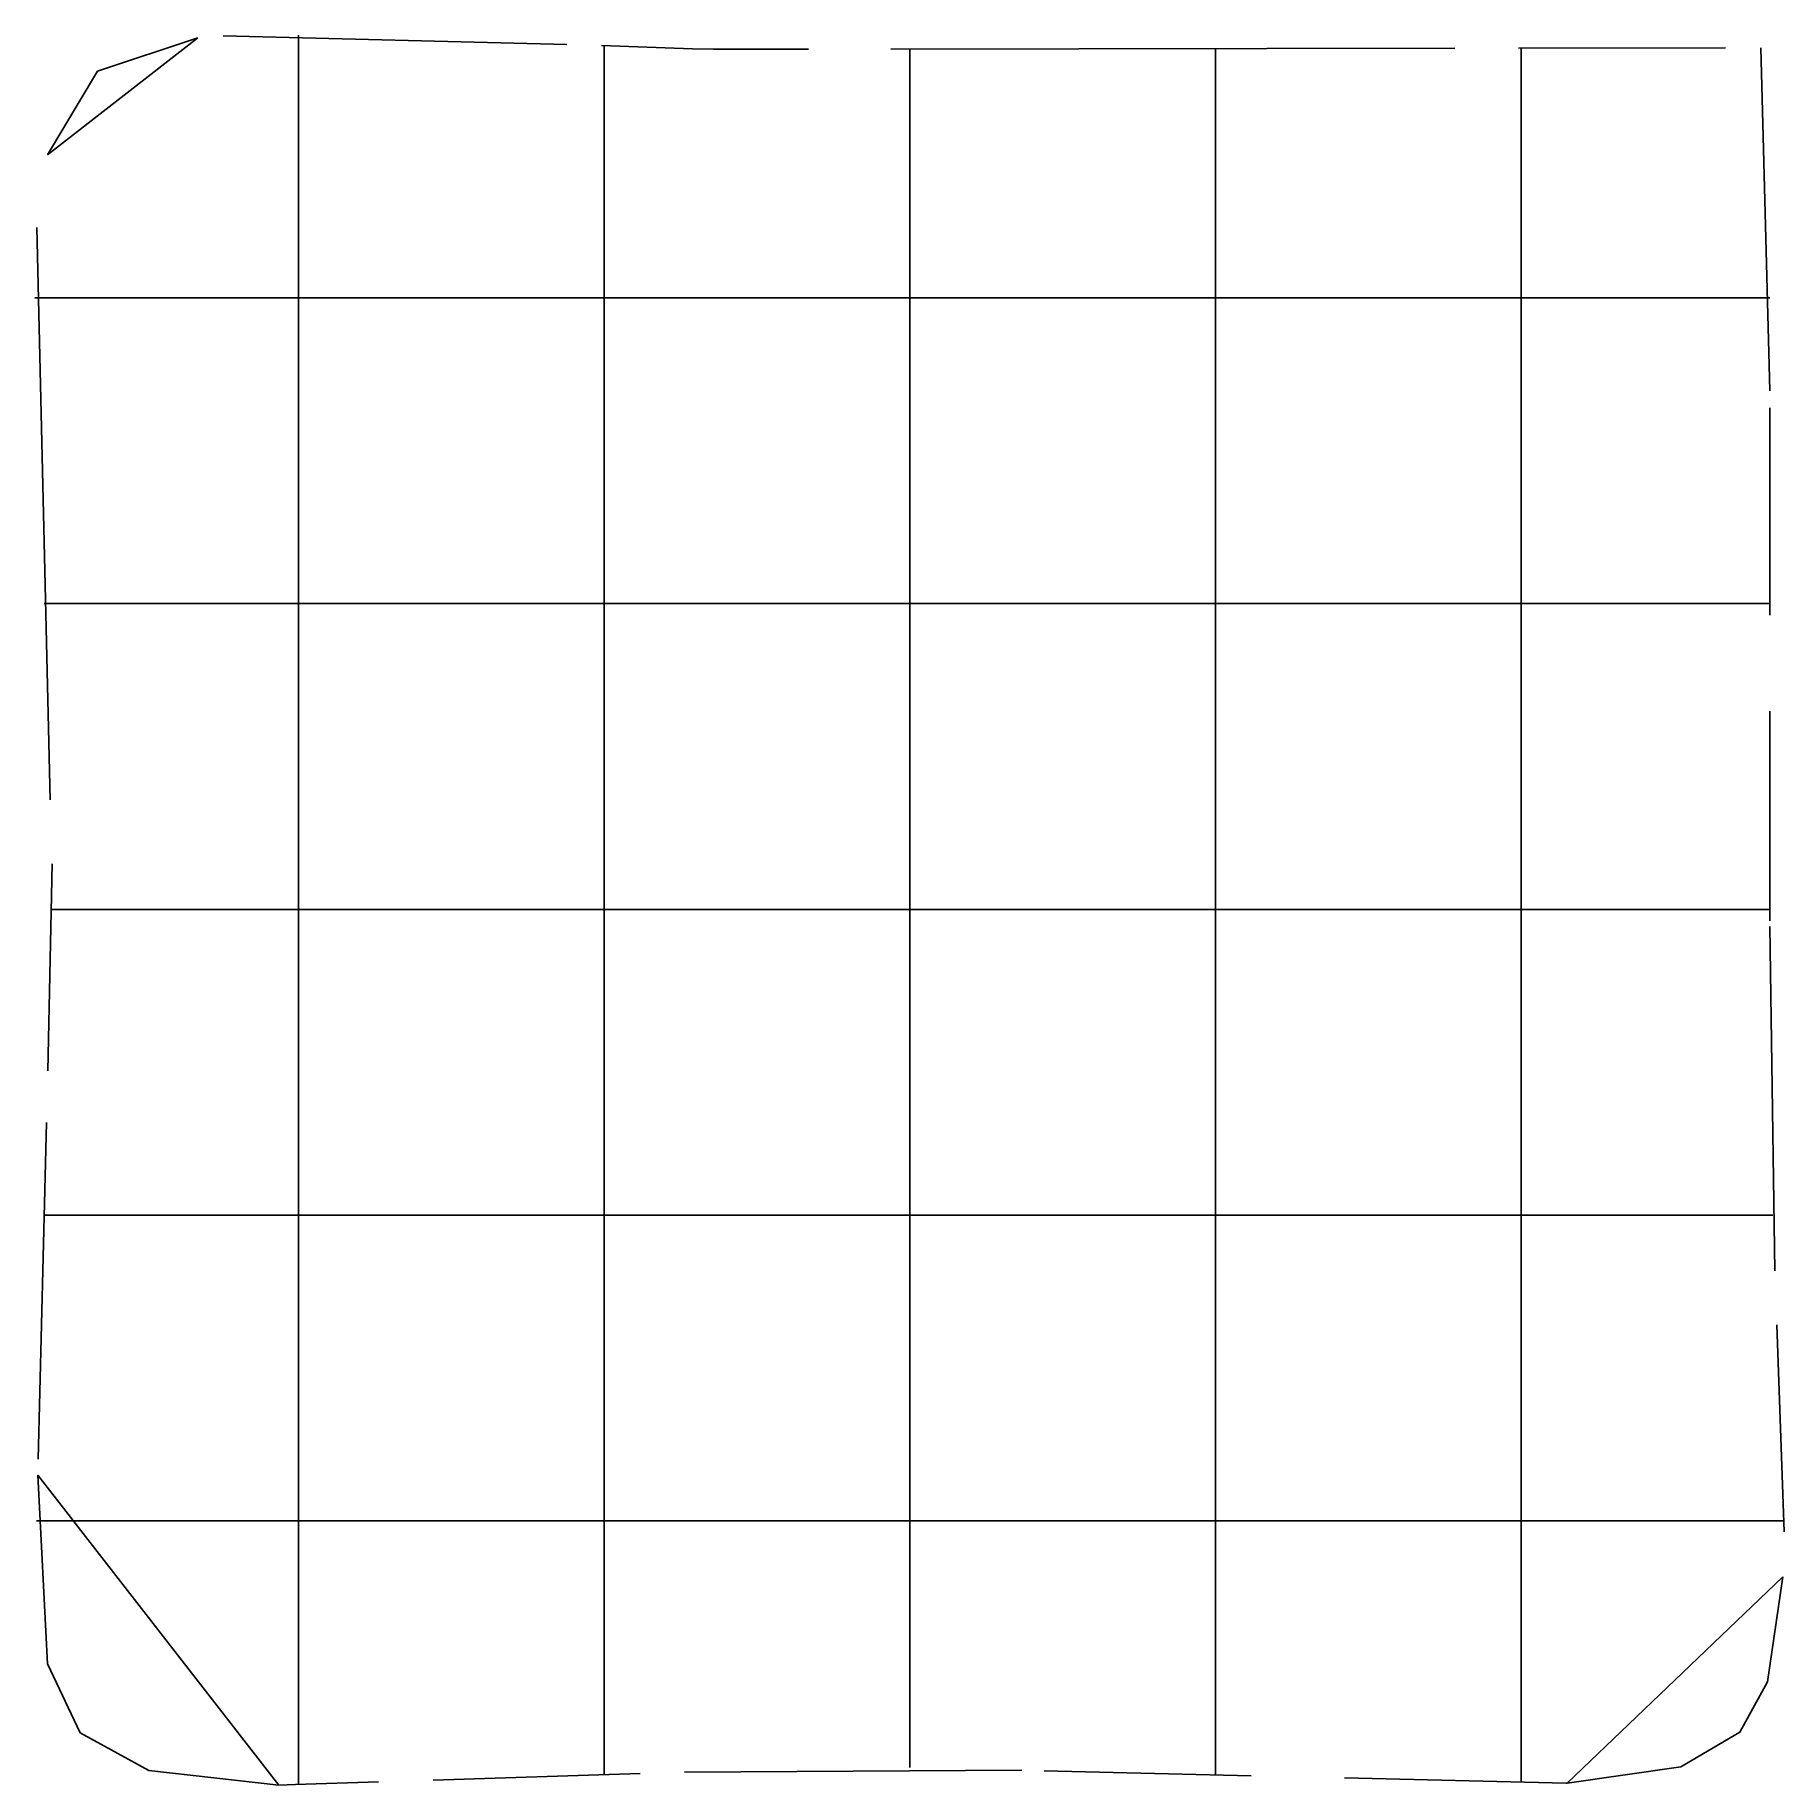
# Model space of a CAD drawing. Extents: x 0.4 to 14.7, y 0.4 to 14.7.
import ezdxf

# ---------------------------------------------------------------- set-up
doc = ezdxf.new("R2010")
doc.units = 0

msp = doc.modelspace()

# ---------------------------------------------------------------- linework, layer by layer
for p, q in [((2.592849, 14.295437), (2.592849, 14.742)), ((1.768541, 14.718467), (0.540015, 13.761365)), ((0.950426, 14.446811), (1.768541, 14.718467)), ((1.977325, 14.734523), (4.78734, 14.665258)), ((4.78734, 14.665258), (4.787462, 14.665254)), ((4.787462, 14.665254), (4.787629, 14.665248)), ((5.071457, 14.655379), (5.816443, 14.629802)), ((5.092849, 14.188054), (5.092849, 14.655)), ((5.816443, 14.629802), (5.987203, 14.625169)), ((5.987203, 14.625169), (6.764932, 14.626292)), ((7.438198, 14.627265), (12.049326, 14.633925)), ((7.592849, 14.287333), (7.592849, 14.628)), ((10.092849, 14.158099), (10.092849, 14.631)), ((12.048297, 14.633924), (12.048297, 14.633924)), ((12.571806, 14.63468), (14.264924, 14.637126)), ((12.592849, 14.163102), (12.592849, 14.635)), ((14.553924, 14.637543), (14.626189, 11.830945)), ((0.540015, 13.761365), (0.950426, 14.446811)), ((2.592849, 13.938025), (2.592849, 14.295437)), ((5.092849, 13.909606), (5.092849, 14.188054)), ((7.592849, 14.021112), (7.592849, 14.287333)), ((10.092849, 13.900294), (10.092849, 14.158099)), ((12.592849, 13.901886), (12.592849, 14.163102)), ((2.592849, 13.879218), (2.592849, 13.938025)), ((5.092849, 13.833224), (5.092849, 13.909606)), ((7.592849, 13.817762), (7.592849, 14.021112)), ((10.092849, 13.819506), (10.092849, 13.900294)), ((12.592849, 13.82182), (12.592849, 13.901886)), ((2.592849, 13.584984), (2.592849, 13.879218)), ((5.092849, 13.451315), (5.092849, 13.833224)), ((7.592849, 13.410857), (7.592849, 13.817762)), ((10.092849, 13.415565), (10.092849, 13.819506)), ((12.592849, 13.421491), (12.592849, 13.82182)), ((2.592849, 13.146561), (2.592849, 13.584984)), ((5.092849, 13.109942), (5.092849, 13.451315)), ((7.592849, 13.098019), (7.592849, 13.410857)), ((10.092849, 13.099723), (10.092849, 13.415565)), ((12.592849, 13.101426), (12.592849, 13.421491)), ((0.563354, 8.487727), (0.454386, 13.167572)), ((2.592849, 13.019245), (2.592849, 13.146561)), ((5.092849, 12.9822), (5.092849, 13.109942)), ((7.592849, 12.970703), (7.592849, 13.098019)), ((10.092849, 12.971981), (10.092849, 13.099723)), ((12.592849, 12.973684), (12.592849, 13.101426)), ((2.592849, 12.207335), (2.592849, 13.019245)), ((5.092849, 12.17029), (5.092849, 12.9822)), ((7.592849, 12.158794), (7.592849, 12.970703)), ((10.092849, 12.160071), (10.092849, 12.971981)), ((12.592849, 12.161774), (12.592849, 12.973684)), ((0.438, 12.592238), (0.883445, 12.592238)), ((0.438, 12.592238), (0.883445, 12.592238)), ((0.883445, 12.592238), (1.245623, 12.592238)), ((1.245623, 12.592238), (1.303336, 12.592238)), ((1.303336, 12.592238), (1.591902, 12.592238)), ((1.591902, 12.592238), (2.035884, 12.592238)), ((2.035884, 12.592238), (2.163626, 12.592238)), ((2.163626, 12.592238), (2.975535, 12.592238)), ((2.975535, 12.592238), (3.691376, 12.592238)), ((3.691376, 12.592238), (3.865656, 12.592238)), ((3.865656, 12.592238), (3.900512, 12.592238)), ((3.900512, 12.592238), (4.369272, 12.592238)), ((4.369272, 12.592238), (4.891725, 12.592238)), ((4.891725, 12.592238), (5.046, 12.592238)), ((5.046, 12.592238), (5.14, 12.592238)), ((5.14, 12.592238), (5.286113, 12.592238)), ((5.286113, 12.592238), (5.8035, 12.592238)), ((5.8035, 12.592238), (6.284326, 12.592238)), ((6.284326, 12.592238), (6.319182, 12.592238)), ((6.319182, 12.592238), (6.493462, 12.592238)), ((6.493462, 12.592238), (7.206206, 12.592238)), ((7.206206, 12.592238), (8.018116, 12.592238)), ((8.018116, 12.592238), (8.145858, 12.592238)), ((8.145858, 12.592238), (8.737851, 12.592238)), ((8.737851, 12.592238), (8.912131, 12.592238)), ((8.912131, 12.592238), (8.946987, 12.592238)), ((8.946987, 12.592238), (9.535884, 12.592238)), ((9.535884, 12.592238), (10.347794, 12.592238)), ((10.347794, 12.592238), (11.15652, 12.592238)), ((11.15652, 12.592238), (11.3308, 12.592238)), ((11.3308, 12.592238), (11.365656, 12.592238)), ((11.365656, 12.592238), (11.737819, 12.592238)), ((11.737819, 12.592238), (12.376529, 12.592238)), ((12.376529, 12.592238), (13.188439, 12.592238)), ((13.188439, 12.592238), (13.465549, 12.592238)), ((13.465549, 12.592238), (13.547412, 12.592238)), ((13.547412, 12.592238), (13.898876, 12.592238)), ((13.898876, 12.592238), (14.151586, 12.592238)), ((14.151586, 12.592238), (14.626, 12.592238)), ((2.592849, 11.493043), (2.592849, 12.207335)), ((5.092849, 11.482934), (5.092849, 12.17029)), ((7.592849, 11.479797), (7.592849, 12.158794)), ((10.092849, 11.480146), (10.092849, 12.160071)), ((12.592849, 11.480611), (12.592849, 12.161774)), ((14.626188, 11.692945), (14.626169, 9.998945)), ((2.592849, 11.318646), (2.592849, 11.493043)), ((5.092849, 11.308654), (5.092849, 11.482934)), ((7.592849, 11.305401), (7.592849, 11.479797)), ((10.092849, 11.305866), (10.092849, 11.480146)), ((12.592849, 11.306331), (12.592849, 11.480611)), ((2.592849, 11.283907), (2.592849, 11.318646)), ((5.092849, 11.273798), (5.092849, 11.308654)), ((7.592849, 11.270661), (7.592849, 11.305401)), ((10.092849, 11.27101), (10.092849, 11.305866)), ((12.592849, 11.271475), (12.592849, 11.306331)), ((2.592849, 10.807669), (2.592849, 11.283907)), ((5.092849, 10.689521), (5.092849, 11.273798)), ((7.592849, 10.644034), (7.592849, 11.270661)), ((10.092849, 10.651985), (10.092849, 11.27101)), ((12.592849, 10.659217), (12.592849, 11.271475)), ((2.592849, 10.288059), (2.592849, 10.807669)), ((5.092849, 10.227813), (5.092849, 10.689521)), ((7.592849, 10.208008), (7.592849, 10.644034)), ((10.092849, 10.211353), (10.092849, 10.651985)), ((12.592849, 10.655903), (12.592849, 10.659217)), ((12.592849, 10.213019), (12.592849, 10.655903)), ((2.592849, 10.139), (2.592849, 10.288059)), ((5.092849, 10.139), (5.092849, 10.227813)), ((7.592849, 10.139), (7.592849, 10.208008)), ((10.092849, 10.139), (10.092849, 10.211353)), ((12.592849, 10.139), (12.592849, 10.213019)), ((0.514, 10.092238), (0.977059, 10.092238)), ((0.514, 10.092238), (0.977059, 10.092238)), ((0.977059, 10.092238), (1.269518, 10.092238)), ((1.269518, 10.092238), (1.342862, 10.092238)), ((1.342862, 10.092238), (1.709586, 10.092238)), ((1.709586, 10.092238), (2.068245, 10.092238)), ((2.068245, 10.092238), (2.195987, 10.092238)), ((2.195987, 10.092238), (3.007897, 10.092238)), ((2.592849, 10.045), (2.592849, 10.139)), ((2.592849, 9.894285), (2.592849, 10.045)), ((3.007897, 10.092238), (3.700207, 10.092238)), ((3.700207, 10.092238), (3.874487, 10.092238)), ((3.874487, 10.092238), (3.909343, 10.092238)), ((3.909343, 10.092238), (4.470689, 10.092238)), ((4.470689, 10.092238), (4.945059, 10.092238)), ((4.945059, 10.092238), (5.046, 10.092238)), ((5.046, 10.092238), (5.14, 10.092238)), ((5.092849, 10.045), (5.092849, 10.139)), ((5.092849, 9.835751), (5.092849, 10.045)), ((5.14, 10.092238), (5.338317, 10.092238)), ((5.338317, 10.092238), (5.88755, 10.092238)), ((5.88755, 10.092238), (6.293156, 10.092238)), ((6.293156, 10.092238), (6.328012, 10.092238)), ((6.328012, 10.092238), (6.502292, 10.092238)), ((6.502292, 10.092238), (7.238568, 10.092238)), ((7.238568, 10.092238), (8.050477, 10.092238)), ((7.592849, 10.045), (7.592849, 10.139)), ((7.592849, 9.818294), (7.592849, 10.045)), ((8.050477, 10.092238), (8.178219, 10.092238)), ((8.178219, 10.092238), (8.746681, 10.092238)), ((8.746681, 10.092238), (8.920961, 10.092238)), ((8.920961, 10.092238), (9.440503, 10.092238)), ((9.440503, 10.092238), (9.568245, 10.092238)), ((9.568245, 10.092238), (10.380155, 10.092238)), ((10.092849, 10.045), (10.092849, 10.139)), ((10.092849, 9.820088), (10.092849, 10.045)), ((10.380155, 10.092238), (11.165351, 10.092238)), ((11.165351, 10.092238), (11.339631, 10.092238)), ((11.339631, 10.092238), (11.374487, 10.092238)), ((11.374487, 10.092238), (11.770181, 10.092238)), ((11.770181, 10.092238), (12.40889, 10.092238)), ((12.40889, 10.092238), (13.2208, 10.092238)), ((12.592849, 10.045), (12.592849, 10.139)), ((12.592849, 9.822668), (12.592849, 10.045)), ((13.2208, 10.092238), (13.486288, 10.092238)), ((13.486288, 10.092238), (13.56815, 10.092238)), ((13.56815, 10.092238), (14.019868, 10.092238)), ((14.019868, 10.092238), (14.283333, 10.092238)), ((14.283333, 10.092238), (14.626, 10.092238)), ((2.592849, 9.375409), (2.592849, 9.894285)), ((5.092849, 9.283122), (5.092849, 9.835751)), ((7.592849, 9.258294), (7.592849, 9.818294)), ((10.092849, 9.261377), (10.092849, 9.820088)), ((12.592849, 9.264882), (12.592849, 9.822668)), ((2.592849, 8.899977), (2.592849, 9.375409)), ((5.092849, 8.889985), (5.092849, 9.283122)), ((7.592849, 8.886732), (7.592849, 9.258294)), ((10.092849, 8.887197), (10.092849, 9.261377)), ((12.592849, 8.887661), (12.592849, 9.264882)), ((14.62616, 9.213919), (14.626141, 7.498945)), ((2.592849, 8.865237), (2.592849, 8.899977)), ((5.092849, 8.855129), (5.092849, 8.889985)), ((7.592849, 8.851992), (7.592849, 8.886732)), ((10.092849, 8.852341), (10.092849, 8.887197)), ((12.592849, 8.852805), (12.592849, 8.887661)), ((2.592849, 8.690841), (2.592849, 8.865237)), ((5.092849, 8.680849), (5.092849, 8.855129)), ((7.592849, 8.677596), (7.592849, 8.851992)), ((10.092849, 8.678061), (10.092849, 8.852341)), ((12.592849, 8.678525), (12.592849, 8.852805)), ((2.592849, 7.976239), (2.592849, 8.690841)), ((5.092849, 7.939619), (5.092849, 8.680849)), ((7.592849, 7.927697), (7.592849, 8.677596)), ((10.092849, 7.9294), (10.092849, 8.678061)), ((12.592849, 7.931103), (12.592849, 8.678525)), ((0.543237, 6.270521), (0.579386, 7.963972)), ((2.592849, 7.164329), (2.592849, 7.976239)), ((5.092849, 7.12771), (5.092849, 7.939619)), ((7.592849, 7.115787), (7.592849, 7.927697)), ((10.092849, 7.11749), (10.092849, 7.9294)), ((12.592849, 7.119194), (12.592849, 7.931103)), ((0.576, 7.592238), (1.178191, 7.592238)), ((0.576, 7.592238), (1.178191, 7.592238)), ((1.178191, 7.592238), (1.378732, 7.592238)), ((1.378732, 7.592238), (1.803269, 7.592238)), ((1.803269, 7.592238), (2.095071, 7.592238)), ((2.095071, 7.592238), (2.222387, 7.592238)), ((2.222387, 7.592238), (3.034297, 7.592238)), ((3.034297, 7.592238), (3.70741, 7.592238)), ((3.70741, 7.592238), (3.881806, 7.592238)), ((3.881806, 7.592238), (3.916546, 7.592238)), ((3.916546, 7.592238), (4.570071, 7.592238)), ((4.570071, 7.592238), (4.988842, 7.592238)), ((4.988842, 7.592238), (5.046, 7.592238)), ((5.046, 7.592238), (5.14, 7.592238)), ((5.14, 7.592238), (5.37861, 7.592238)), ((5.37861, 7.592238), (5.943006, 7.592238)), ((5.943006, 7.592238), (6.300476, 7.592238)), ((6.300476, 7.592238), (6.335215, 7.592238)), ((6.335215, 7.592238), (6.509612, 7.592238)), ((6.509612, 7.592238), (7.265394, 7.592238)), ((7.265394, 7.592238), (8.077303, 7.592238)), ((8.077303, 7.592238), (8.204619, 7.592238)), ((8.204619, 7.592238), (8.753885, 7.592238)), ((8.753885, 7.592238), (8.928281, 7.592238)), ((8.928281, 7.592238), (9.467329, 7.592238)), ((9.467329, 7.592238), (9.594645, 7.592238)), ((9.594645, 7.592238), (10.406555, 7.592238)), ((10.406555, 7.592238), (11.172554, 7.592238)), ((11.172554, 7.592238), (11.34695, 7.592238)), ((11.34695, 7.592238), (11.38169, 7.592238)), ((11.38169, 7.592238), (11.716567, 7.592238)), ((11.716567, 7.592238), (12.28575, 7.592238)), ((12.28575, 7.592238), (12.546, 7.592238)), ((12.546, 7.592238), (12.64, 7.592238)), ((12.64, 7.592238), (12.672772, 7.592238)), ((12.672772, 7.592238), (12.776351, 7.592238)), ((12.776351, 7.592238), (13.503479, 7.592238)), ((13.503479, 7.592238), (13.585069, 7.592238)), ((13.585069, 7.592238), (13.898876, 7.592238)), ((13.898876, 7.592238), (14.151586, 7.592238)), ((14.151586, 7.592238), (14.626, 7.592238)), ((14.626141, 7.452945), (14.66732, 4.635419)), ((2.592849, 7.037013), (2.592849, 7.164329)), ((2.592849, 6.446568), (2.592849, 7.037013)), ((5.092849, 6.999968), (5.092849, 7.12771)), ((7.592849, 6.988471), (7.592849, 7.115787)), ((10.092849, 6.989748), (10.092849, 7.11749)), ((12.592849, 6.991452), (12.592849, 7.119194)), ((5.092849, 6.43646), (5.092849, 6.999968)), ((7.592849, 6.433323), (7.592849, 6.988471)), ((10.092849, 6.433671), (10.092849, 6.989748)), ((12.592849, 6.434136), (12.592849, 6.991452)), ((2.592849, 6.272172), (2.592849, 6.446568)), ((5.092849, 6.26218), (5.092849, 6.43646)), ((7.592849, 6.258927), (7.592849, 6.433323)), ((10.092849, 6.259391), (10.092849, 6.433671)), ((12.592849, 6.259856), (12.592849, 6.434136)), ((2.592849, 6.237432), (2.592849, 6.272172)), ((2.592849, 5.646987), (2.592849, 6.237432)), ((5.092849, 5.737684), (5.092849, 6.26218)), ((7.592849, 5.725761), (7.592849, 6.258927)), ((10.092849, 5.727465), (10.092849, 6.259391)), ((12.592849, 5.729168), (12.592849, 6.259856)), ((0.46321, 3.09553), (0.532642, 5.850155)), ((5.092849, 5.609942), (5.092849, 5.737684)), ((7.592849, 5.601426), (7.592849, 5.725761)), ((10.092849, 5.599723), (10.092849, 5.727465)), ((12.592849, 5.601426), (12.592849, 5.729168)), ((2.592849, 4.835077), (2.592849, 5.646987)), ((5.092849, 4.798032), (5.092849, 5.609942)), ((7.592849, 5.598445), (7.592849, 5.601426)), ((7.592849, 4.786535), (7.592849, 5.598445)), ((10.092849, 4.787813), (10.092849, 5.599723)), ((12.592849, 4.789516), (12.592849, 5.601426)), ((0.513, 5.092238), (1.132162, 5.092238)), ((0.513, 5.092238), (1.132162, 5.092238)), ((1.132162, 5.092238), (1.342618, 5.092238)), ((1.342618, 5.092238), (1.709586, 5.092238)), ((1.709586, 5.092238), (2.068245, 5.092238)), ((2.068245, 5.092238), (2.195561, 5.092238)), ((2.195561, 5.092238), (3.007471, 5.092238)), ((3.007471, 5.092238), (3.70009, 5.092238)), ((3.70009, 5.092238), (3.874487, 5.092238)), ((3.874487, 5.092238), (3.909226, 5.092238)), ((3.909226, 5.092238), (4.470162, 5.092238)), ((4.470162, 5.092238), (4.944196, 5.092238)), ((4.944196, 5.092238), (5.046, 5.092238)), ((5.046, 5.092238), (5.14, 5.092238)), ((5.14, 5.092238), (5.336968, 5.092238)), ((5.336968, 5.092238), (5.885562, 5.092238)), ((5.885562, 5.092238), (5.887145, 5.092238)), ((5.887145, 5.092238), (6.293156, 5.092238)), ((6.293156, 5.092238), (6.327896, 5.092238)), ((6.327896, 5.092238), (6.502292, 5.092238)), ((6.502292, 5.092238), (7.238568, 5.092238)), ((7.238568, 5.092238), (8.050477, 5.092238)), ((8.050477, 5.092238), (8.177794, 5.092238)), ((8.177794, 5.092238), (8.746565, 5.092238)), ((8.746565, 5.092238), (8.753568, 5.092238)), ((8.753568, 5.092238), (8.920961, 5.092238)), ((8.920961, 5.092238), (9.440503, 5.092238)), ((9.440503, 5.092238), (9.567819, 5.092238)), ((9.567819, 5.092238), (10.379729, 5.092238)), ((10.379729, 5.092238), (11.165234, 5.092238)), ((11.165234, 5.092238), (11.339631, 5.092238)), ((11.339631, 5.092238), (11.37437, 5.092238)), ((11.37437, 5.092238), (11.769755, 5.092238)), ((11.769755, 5.092238), (12.40889, 5.092238)), ((12.40889, 5.092238), (13.2208, 5.092238)), ((13.2208, 5.092238), (13.512607, 5.092238)), ((13.512607, 5.092238), (13.589664, 5.092238)), ((13.589664, 5.092238), (13.908715, 5.092238)), ((13.908715, 5.092238), (14.182825, 5.092238)), ((14.182825, 5.092238), (14.651, 5.092238)), ((2.592849, 4.027899), (2.592849, 4.835077)), ((5.092849, 4.01779), (5.092849, 4.798032)), ((7.592849, 4.014653), (7.592849, 4.786535)), ((10.092849, 4.015002), (10.092849, 4.787813)), ((12.592849, 4.015467), (12.592849, 4.789516)), ((14.68288, 4.193943), (14.742546, 2.500994)), ((2.592849, 3.853502), (2.592849, 4.027899)), ((5.092849, 3.84351), (5.092849, 4.01779)), ((7.592849, 3.840257), (7.592849, 4.014653)), ((10.092849, 3.840722), (10.092849, 4.015002)), ((12.592849, 3.841187), (12.592849, 4.015467)), ((2.592849, 3.818763), (2.592849, 3.853502)), ((2.592849, 3.445052), (2.592849, 3.818763)), ((5.092849, 3.808654), (5.092849, 3.84351)), ((5.092849, 3.408006), (5.092849, 3.808654)), ((7.592849, 3.805517), (7.592849, 3.840257)), ((7.592849, 3.257992), (7.592849, 3.805517)), ((10.092849, 3.805866), (10.092849, 3.840722)), ((10.092849, 3.207009), (10.092849, 3.805866)), ((12.592849, 3.806331), (12.592849, 3.841187)), ((12.592849, 3.163625), (12.592849, 3.806331)), ((2.592849, 2.805916), (2.592849, 3.445052)), ((5.092849, 2.769297), (5.092849, 3.408006)), ((7.592849, 2.761003), (7.592849, 3.257992)), ((10.092849, 2.735881), (10.092849, 3.207009)), ((12.592849, 2.716337), (12.592849, 3.163625)), ((0.541539, 1.421306), (0.459934, 2.965571)), ((0.459934, 2.965571), (2.431414, 0.431854)), ((0.541539, 1.421306), (0.459934, 2.965571)), ((0.459934, 2.965571), (2.431414, 0.431854)), ((2.592849, 1.994006), (2.592849, 2.805916)), ((5.092849, 1.957387), (5.092849, 2.769297)), ((7.592849, 2.639), (7.592849, 2.761003)), ((10.092849, 2.639), (10.092849, 2.735881)), ((0.45, 2.592238), (0.719783, 2.592238)), ((0.45, 2.592238), (0.719783, 2.592238)), ((0.719783, 2.592238), (1.092932, 2.592238)), ((1.092932, 2.592238), (1.309543, 2.592238)), ((1.309543, 2.592238), (1.612435, 2.592238)), ((1.612435, 2.592238), (2.041419, 2.592238)), ((2.041419, 2.592238), (2.168735, 2.592238)), ((2.168735, 2.592238), (2.980645, 2.592238)), ((2.980645, 2.592238), (3.692771, 2.592238)), ((3.692771, 2.592238), (3.867167, 2.592238)), ((3.867167, 2.592238), (3.901907, 2.592238)), ((3.901907, 2.592238), (4.384649, 2.592238)), ((4.384649, 2.592238), (4.900534, 2.592238)), ((4.900534, 2.592238), (5.046, 2.592238)), ((5.046, 2.592238), (5.14, 2.592238)), ((5.14, 2.592238), (5.294906, 2.592238)), ((5.294906, 2.592238), (5.818767, 2.592238)), ((5.818767, 2.592238), (6.285836, 2.592238)), ((6.285836, 2.592238), (6.320576, 2.592238)), ((6.320576, 2.592238), (6.494972, 2.592238)), ((6.494972, 2.592238), (7.211742, 2.592238)), ((7.211742, 2.592238), (8.023652, 2.592238)), ((7.592849, 2.545), (7.592849, 2.639)), ((8.023652, 2.592238), (8.150968, 2.592238)), ((8.150968, 2.592238), (8.739245, 2.592238)), ((8.739245, 2.592238), (8.913642, 2.592238)), ((8.913642, 2.592238), (8.948381, 2.592238)), ((8.948381, 2.592238), (9.540994, 2.592238)), ((9.540994, 2.592238), (10.352903, 2.592238)), ((10.092849, 2.545), (10.092849, 2.639)), ((10.352903, 2.592238), (11.157915, 2.592238)), ((11.157915, 2.592238), (11.332311, 2.592238)), ((11.332311, 2.592238), (11.367051, 2.592238)), ((11.367051, 2.592238), (11.742929, 2.592238)), ((11.742929, 2.592238), (12.382065, 2.592238)), ((12.382065, 2.592238), (13.193974, 2.592238)), ((12.592849, 2.639), (12.592849, 2.716337)), ((12.592849, 2.545), (12.592849, 2.639)), ((13.193974, 2.592238), (13.602143, 2.592238)), ((13.602143, 2.592238), (13.66162, 2.592238)), ((13.66162, 2.592238), (13.93792, 2.592238)), ((13.93792, 2.592238), (14.291539, 2.592238)), ((14.291539, 2.592238), (14.739, 2.592238)), ((7.592849, 2.525669), (7.592849, 2.545)), ((7.592849, 2.440111), (7.592849, 2.525669)), ((7.592849, 1.702581), (7.592849, 2.440111)), ((10.092849, 2.527486), (10.092849, 2.545)), ((10.092849, 2.409306), (10.092849, 2.527486)), ((12.592849, 2.531134), (12.592849, 2.545)), ((12.592849, 2.369331), (12.592849, 2.531134)), ((10.092849, 1.641814), (10.092849, 2.409306)), ((12.592849, 1.574107), (12.592849, 2.369331)), ((12.96925, 0.446111), (14.733582, 2.133484)), ((14.733582, 2.133484), (14.608867, 1.276598)), ((2.592849, 1.572434), (2.592849, 1.994006)), ((5.092849, 1.64881), (5.092849, 1.957387)), ((5.092849, 1.57489), (5.092849, 1.64881)), ((5.092849, 1.13411), (5.092849, 1.57489)), ((7.592849, 1.618185), (7.592849, 1.702581)), ((7.592849, 1.292742), (7.592849, 1.618185)), ((10.092849, 1.568085), (10.092849, 1.641814)), ((2.592849, 1.514913), (2.592849, 1.572434)), ((2.592849, 1.244623), (2.592849, 1.514913)), ((10.092849, 1.269237), (10.092849, 1.568085)), ((12.592849, 1.5125), (12.592849, 1.574107)), ((12.592849, 1.249643), (12.592849, 1.5125)), ((0.806799, 0.85731), (0.541539, 1.421306)), ((0.806799, 0.85731), (0.541539, 1.421306)), ((7.592849, 1.29246), (7.592849, 1.292742)), ((7.592849, 1.052973), (7.592849, 1.29246)), ((2.592849, 0.882445), (2.592849, 1.244623)), ((10.092849, 0.978542), (10.092849, 1.269237)), ((12.592849, 0.904495), (12.592849, 1.249643)), ((14.608867, 1.276598), (14.382214, 0.864237)), ((5.092849, 0.83), (5.092849, 1.13411)), ((7.592849, 0.574), (7.592849, 1.052973)), ((7.592849, 0.574), (7.592849, 1.052973)), ((2.592849, 0.437), (2.592849, 0.882445)), ((2.592849, 0.437), (2.592849, 0.882445)), ((10.092849, 0.515), (10.092849, 0.978542)), ((10.092849, 0.515), (10.092849, 0.978542)), ((12.592849, 0.455), (12.592849, 0.904495)), ((12.592849, 0.455), (12.592849, 0.904495)), ((14.382214, 0.864237), (13.898162, 0.581637)), ((1.36958, 0.550027), (0.806799, 0.85731)), ((1.36958, 0.550027), (0.806799, 0.85731)), ((5.092849, 0.516), (5.092849, 0.83)), ((5.092849, 0.516), (5.092849, 0.83)), ((13.898162, 0.581637), (12.96925, 0.446111)), ((2.431414, 0.431854), (1.36958, 0.550027)), ((2.431414, 0.431854), (1.36958, 0.550027)), ((2.568574, 0.436194), (2.431414, 0.431854)), ((3.247679, 0.457687), (2.568574, 0.436194)), ((5.387608, 0.525412), (3.695205, 0.47185)), ((8.508273, 0.552645), (5.750676, 0.536902)), ((10.385586, 0.507627), (8.693023, 0.548215)), ((12.962131, 0.44625), (11.149067, 0.489319)), ((12.96925, 0.446111), (12.962131, 0.44625))]:
    msp.add_line(p, q)

doc.saveas('drawing.dxf')
